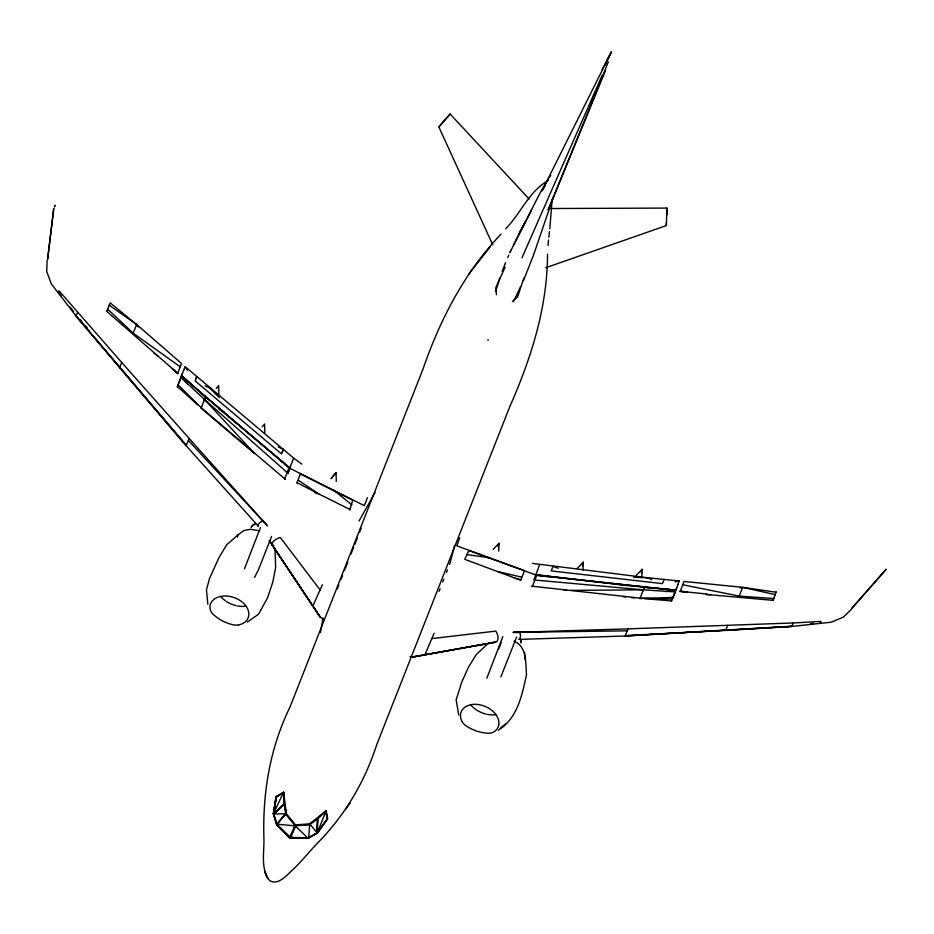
<?xml version="1.0" encoding="UTF-8"?>
<svg xmlns="http://www.w3.org/2000/svg" width="934" height="934" viewBox="0 0 934 934"><rect width="100%" height="100%" fill="white"/><g stroke="black" fill="none" stroke-linecap="round" stroke-linejoin="round"><path stroke-width="1.4" d="M317.502 818.803L309.726 823.905L317.338 833.093L317.91 818.499L326.246 810.689L327.554 818.908L317.338 833.093L308.162 838.323L289.867 838.253L276.662 824.664L273.347 814.016L276.149 796.609L283.621 792.195L286.364 813.771L295.564 825.247L309.89 824.524L317.91 818.499L326.246 810.689L309.726 823.905L295.214 824.862L289.855 837.109M498.756 551.153L498.943 543.308L493.129 549.39M583.014 570.067L583.201 562.221L577.387 568.304M641.915 577.142L642.102 569.285L636.288 575.379M317.046 832.93L317.513 818.254L317.046 832.93L308.162 838.323L290.217 837.448L308.302 837.74L317.338 832.708L327.052 818.873L325.931 811.377L317.338 832.708M666.327 225.304L667.004 208.084L551.06 208.516M47.12 260.469L46.7 271.444L51.3 283.854L76.016 315.996L186.1 445.658L258.379 526.239M666.339 225.106L666.432 222.759M666.724 215.077L667.004 208.084M320.467 632.458L322.966 617.958M552.134 199.654L549.787 228.842M547.522 254.223C547.406 307.531 531.026 358.633 509.672 406.897L376.682 744.818C364.82 781.513 345.078 815.043 318.039 842.55C308.897 851.948 300.876 862.397 291.198 871.259C285.967 876.115 277.713 885.572 269.692 880.645C260.399 869.402 264.299 852.298 263.925 838.674C262.489 793.375 269.809 748.251 289.937 707.19L422.927 369.269C440.066 319.591 464.49 272.343 501.091 234.084M548.024 245.63L548.515 239.98M308.162 838.323L295.272 825.925L285.792 814.063L284.158 803.859L283.551 792.172L284.158 803.859L273.732 814.144L276.662 824.664L289.867 838.253L295.564 825.247L285.792 814.063L276.662 824.664L290.159 837.413L277.001 824.162L273.662 813.759L276.581 796.982L283.259 792.873L273.347 814.016L286.364 813.771L284.24 804.384M308.687 837.529L309.726 823.905M548.83 237.189L549.472 231.62M276.219 796.644L273.405 814.039L276.149 796.609L283.259 792.873M819.713 623.013L821.009 623.305L820.951 621.425L793.281 622.966L791.81 626.434L624.974 636.019L518.814 639.405L519.958 638.681L520.53 635.902L519.946 631.968M349.771 509.987L352.76 500.192L300.211 473.912M498.207 546.799L498.943 543.308M582.466 565.712L583.201 562.221M641.366 572.775L642.102 569.285M548.678 576.617L535.742 574.924L468.868 550.558L464.735 559.291L520.705 580.224L524.523 570.651L456.784 545.795L459.75 537.797M454.695 545.433L449.616 564.451M676.718 587.895L674.955 592.354L675.772 590.078L624.239 585.279L536.91 574.76L534.878 580.049M680.104 591.771L684.003 581.438L742.588 587.334L776.049 592.238M682.719 584.766L739.226 596.09L773.807 598.601L776.177 591.759M710.646 594.619L706.314 594.468L773.13 600.34M739.226 596.125L742.588 587.334L775.325 594.643M742.46 587.825L739.611 587.696M535.556 575.332L675.842 590.171L679.216 580.96L647.974 577.807L532.462 563.424M534.82 579.956L532.357 586.657M620.258 584.766L624.251 585.198M643.293 589.798L644.332 587.323L675.842 590.171L674.278 594.199M639.953 598.554L672.982 597.41L675.084 591.887L643.281 589.833L533.839 579.956L539.595 564.801M672.982 597.41L671.488 601.379M644.682 598.706L671.616 600.924M791.869 626.189L624.974 636.019M466.533 554.516L489.311 557.738L486.427 557.283M571.281 590.381L643.293 589.833L640.152 598.157L531.446 586.143M76.343 315.062L76.016 315.996L119.622 367.541L186.1 445.658L186.38 444.771M186.1 445.658L186.391 444.736M608.361 61.913L548.118 210.173L605.302 70.996M300.503 473.48L296.895 483.147M313.077 605.045L312.762 606.189L322.393 584.777M497.822 571.573L521.651 577.13M553.722 195.953L533.559 254.982L523.472 280.609M523.74 278.355L517.588 296.93L512.427 301.612M514.19 577.948L520.868 579.757M237.376 537.038L238.17 534.703L243.751 530.559L250.37 529.309L259.617 530.769M486.847 678.201L502.819 636.661M180.472 378.445L182.363 373.46M425.052 654.407L434.112 633.24M120.042 366.385L119.599 367.646L121.782 362.555L59.239 291.023L57.92 291.677L61.037 295.541M187.395 383.851L181.535 375.76L185.177 366.665L293.65 458.127L301.88 464.093M244.451 568.829L260.493 527.441M367.331 497.717L364.365 505.703L289.809 468.249L279.71 460.007M205.585 396.95L181.651 375.748L177.156 386.956M54.744 206.157L55.106 205.2L54.359 207.044M293.65 458.127L287.695 473.678M223.962 412.875L289.914 468.226L287.999 473.258L204.569 399.53L180.974 377.546L178.803 383.057M195.72 379.286L196.712 376.682L195.194 380.955L281.508 453.924L283.224 449.417L278.274 446.861M664.144 579.442L662.439 583.622L551.235 570.919L552.951 566.413L558.205 568.292M675.154 591.958L672.387 599.173L640.152 598.157M106.745 311.407L110.2 302.885L136.633 324.495L181.511 363.478L179.923 367.225M177.437 373.74L180.239 366.817L133.282 333.263L107.632 309.096M184.547 378.749L181.535 375.76L205.468 396.962L201.289 407.796L285.512 479.457M498.709 648.978L501.254 642.3M516.642 636.988L500.869 676.928M287.1 472.581L289.131 467.292L205.468 396.962M773.025 600.41L773.936 598.11M204.021 400.616L205.608 396.588L181.535 375.76M271.596 536.361L258.438 569.798L254.538 577.434M337.209 589.062L338.808 585.011M340.933 579.605L342.533 575.554M344.658 570.149L347.845 562.046M351.044 553.932L353.694 547.172M354.768 544.475L357.418 537.715M359.543 532.31L361.143 528.259M439.027 591.385L440.089 588.689M442.728 581.952L443.79 579.267M446.44 572.53L447.503 569.845M642.896 590.977L644.472 586.949L648.628 587.661M287.205 472.546L284.461 479.142M77.51 312.493L76.051 315.961L186.356 445.226L189.182 438.501L121.782 362.555M725.566 630.38L625.22 635.587L628.057 628.862L793.281 622.966M727.726 625.383L725.543 630.485L791.787 626.457L831.318 622.196L843.495 617.059L851.364 609.318M282.302 451.706L283.224 449.417M487.91 340.35L488.178 339.684M602.22 75.187L522.001 257.784M290.637 837.448L295.996 825.224M505.084 267.229L495.861 287.509L496.421 294.665M605.104 65.333L611.396 51.872L542.012 190.875L544.942 186.018M109.15 305.149L136.633 324.495L132.978 333.683M513.478 245.035L539.899 193.338L548.363 178.954M531.574 209.952L509.859 252.624A501.978 379.998 26.1 0 1 510.98 250.149M183.589 370.016L183.881 369.42M678.037 584.486L678.329 583.902M606.785 61.224L611.396 51.872M602.138 69.63L610.276 54.254M518.907 233.652L525.398 221.521M359.053 521.009L375.071 492.463M549.157 177.729L550.721 175.288M298.331 480.263L318.751 493.923L350.063 509.544M318.751 493.923L297.164 482.726M333.718 490.257L351.873 504.78M204.581 399.518L254.48 453.504L201.09 408.193M317.338 833.093L327.554 818.908L325.931 811.377M106.663 311.256L177.74 373.331L173.292 369.736M218.509 408.823L224.16 412.466L202.188 394.02M197.681 404.819L177.437 386.559M157.613 355.936L154.215 353.262M136.341 324.915L138.407 326.923M345.545 809.276L350.355 802.82M490.128 246.95L468.88 273.884M439.003 126.697L450.13 114.018L529.123 199M331.208 478.477L336.077 472.662L336.287 481.36M216.291 388.404L218.638 385.614L218.848 394.311M262.244 426.815L264.579 424.024L264.801 432.722M331.115 478.582L336.077 472.662M505.668 228.725C520.507 213.944 529.368 190.734 548.211 180.624M450.13 114.018L439.178 126.58M276.861 823.718L285.816 813.631L277.001 824.162L295.202 825.889L309.89 824.524M273.662 813.759L284.158 803.859L286.434 813.794M487.7 643.795L476.177 654.676L468.459 667.215L461.781 682.042L456.131 699.905L458.711 715.024M273.732 814.144L284.648 803.999M238.17 534.703L226.658 544.767L219.116 557.318L209.52 578.45L206.461 589.891L207.862 604.275M262.886 520.46L259.687 522.76L257.936 525.036L258.041 526.239M495.534 642.242L412.571 656.964L495.534 642.242C499.853 640.957 497.764 633.859 495.814 631.104L431.963 638.587M247.335 622.079L258.555 614.21L267.544 597.795L272.751 582.326L275.635 567.697L275.04 548.818M498.394 730.295L505.516 724.084L501.138 728.088C517.973 716.285 522.293 693.752 526.507 674.827C525.492 662.906 527.29 646.923 514.085 641.144M545.713 267.754L666.316 225.584M675.084 581.882L679.216 580.96M495.218 642.055L412.384 657.151L409.956 656.427M665.767 591.584L675.842 590.171L671.616 590.019M273.744 545.374C268.362 544.218 277.34 537.319 280.433 537.68L320.245 590.125M810.63 623.714L813.467 623.433M520.086 632.47L513.233 632.4L628.057 628.862M513.233 632.4L627.263 630.824M633.672 577.305L647.974 577.807L651.792 579.652M686 592.074L680.232 591.28L706.443 593.977M563.961 590.078L566.833 590.393M535.742 574.924L644.472 586.949M622.756 596.628L625.617 596.954M631.361 597.597L634.221 597.912M680.232 591.28L687.377 592.191M205.188 385.929L209.099 387.447L219.42 397.627M314.595 492.346L317.175 493.677M323.211 618.962L319.965 617.059L269.471 540.821M172.241 368.813L177.74 373.331M205.608 396.588L289.809 468.249M178.055 384.75L201.289 407.796M262.442 520.717L267.299 525.725L189.182 438.501M188.399 440.463L267.299 525.725M80.067 319.428L81.923 321.611M85.636 325.978L87.504 328.161M70.038 307.017L73.646 311.617M269.272 540.903L320.152 616.872L269.506 540.821M185.177 366.665L187.419 370.354M438.84 126.907L492.755 244.79M524.558 652.364L524.838 659.042M495.791 291.011A501.978 379.998 26.1 0 1 499.888 277.97M502.153 271.537A501.978 379.998 26.1 0 1 505.586 262.641M507.676 257.609A501.978 379.998 26.1 0 1 508.75 255.11M520.46 286.89A501.978 379.998 26.1 0 1 513.361 301.589M496.012 714.65A20.373 13.286 21.5 0 1 487.396 714.393M486.124 714.113A20.373 13.286 21.5 0 1 470.934 705.03M245.899 606.166A20.373 13.286 21.5 0 1 237.283 605.909M236.01 605.629A20.373 13.286 21.5 0 1 226.343 601.438M225.292 600.702A20.373 13.286 21.5 0 1 220.821 596.546M520.623 638.961A10.589 6.912 21.5 0 1 521.067 642.755M520.798 640.852A10.181 6.631 21.5 0 1 520.682 642.627M251.071 527.617A10.589 6.912 21.5 0 1 255.227 523.846M252.227 526.181A10.181 6.631 21.5 0 1 255.449 524.114M53.705 208.761L47.587 259.489L53.763 208.632M886.062 569.366L851.831 608.338L886.062 569.366M267.661 878.544L264.847 871.807L267.661 878.544M462.248 721.854A12.06 7.869 21.5 0 0 467.292 726.687A37.465 24.436 21.5 0 0 476.573 731.1A37.465 24.436 21.5 0 0 486.474 733.167A12.06 7.869 21.5 0 0 493.059 732.268A19.719 12.854 21.5 0 0 496.561 729.629A22.603 14.746 21.5 0 0 495.032 713.506A18.913 12.34 21.5 0 0 469.767 704.96A22.603 14.746 21.5 0 0 460.614 717.475A19.719 12.854 21.5 0 0 462.248 721.854M238.719 624.893A19.719 12.854 21.5 0 0 243.319 623.223A22.603 14.746 21.5 0 0 247.475 608.536A18.913 12.34 21.5 0 0 224.172 596.009A22.603 14.746 21.5 0 0 210.138 605.395A19.719 12.854 21.5 0 0 210.29 609.61A12.06 7.869 21.5 0 0 213.828 614.911A37.465 24.436 21.5 0 0 221.942 620.655A37.465 24.436 21.5 0 0 231.527 624.426A12.06 7.869 21.5 0 0 238.719 624.893"/></g></svg>
